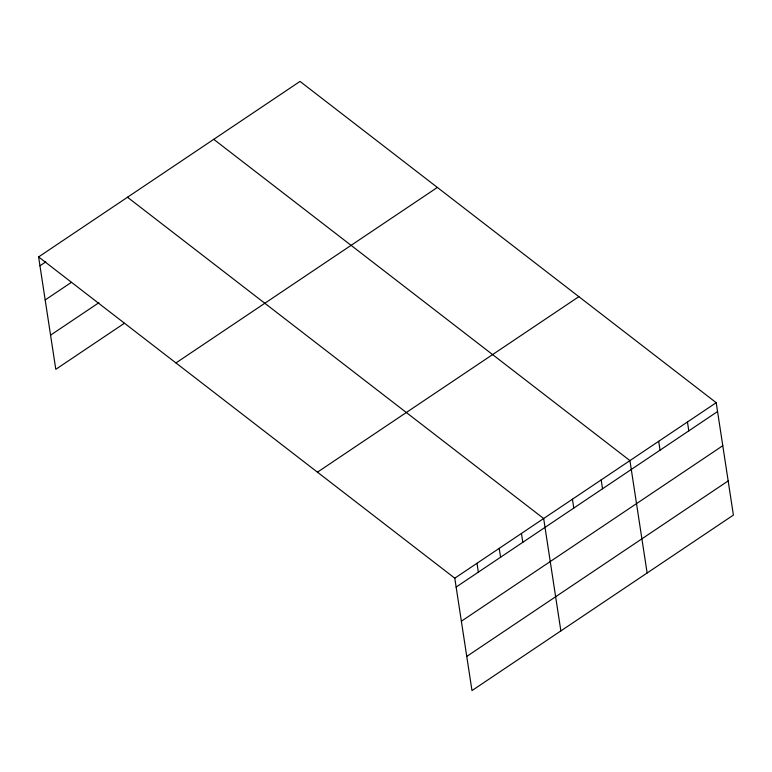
<?xml version="1.0" encoding="UTF-8"?>
<svg xmlns="http://www.w3.org/2000/svg" width="772" height="772" viewBox="0 0 772 772"><rect width="100%" height="100%" fill="white"/><g stroke="black" fill="none" stroke-linecap="round" stroke-linejoin="round"><path stroke-width="1.16" d="M38.6 256.922L300.018 81.417L716.204 402.685L733.4 515.078L471.981 690.583L454.785 578.189L38.6 256.922L55.796 369.315L124.389 323.265M39.961 265.79L45.751 261.901M45.181 299.951L71.265 282.436M50.566 335.154L98.874 302.72M175.939 362.946L437.357 187.432M317.446 472.175L578.865 296.67M454.785 578.189L716.204 402.685M456.136 587.058L717.555 411.553M461.367 621.219L722.785 445.714M466.751 656.422L728.17 480.917M213.748 139.336L629.933 460.604L647.129 572.998M127.486 197.246L543.662 518.523L560.868 630.907M687.447 421.995L688.798 430.853M658.69 441.294L660.05 450.163M601.176 479.914L602.536 488.772M572.419 499.214L573.779 508.082M521.447 533.442L522.798 542.301M499.223 548.361L500.584 557.22M477 563.27L478.36 572.139"/></g></svg>
